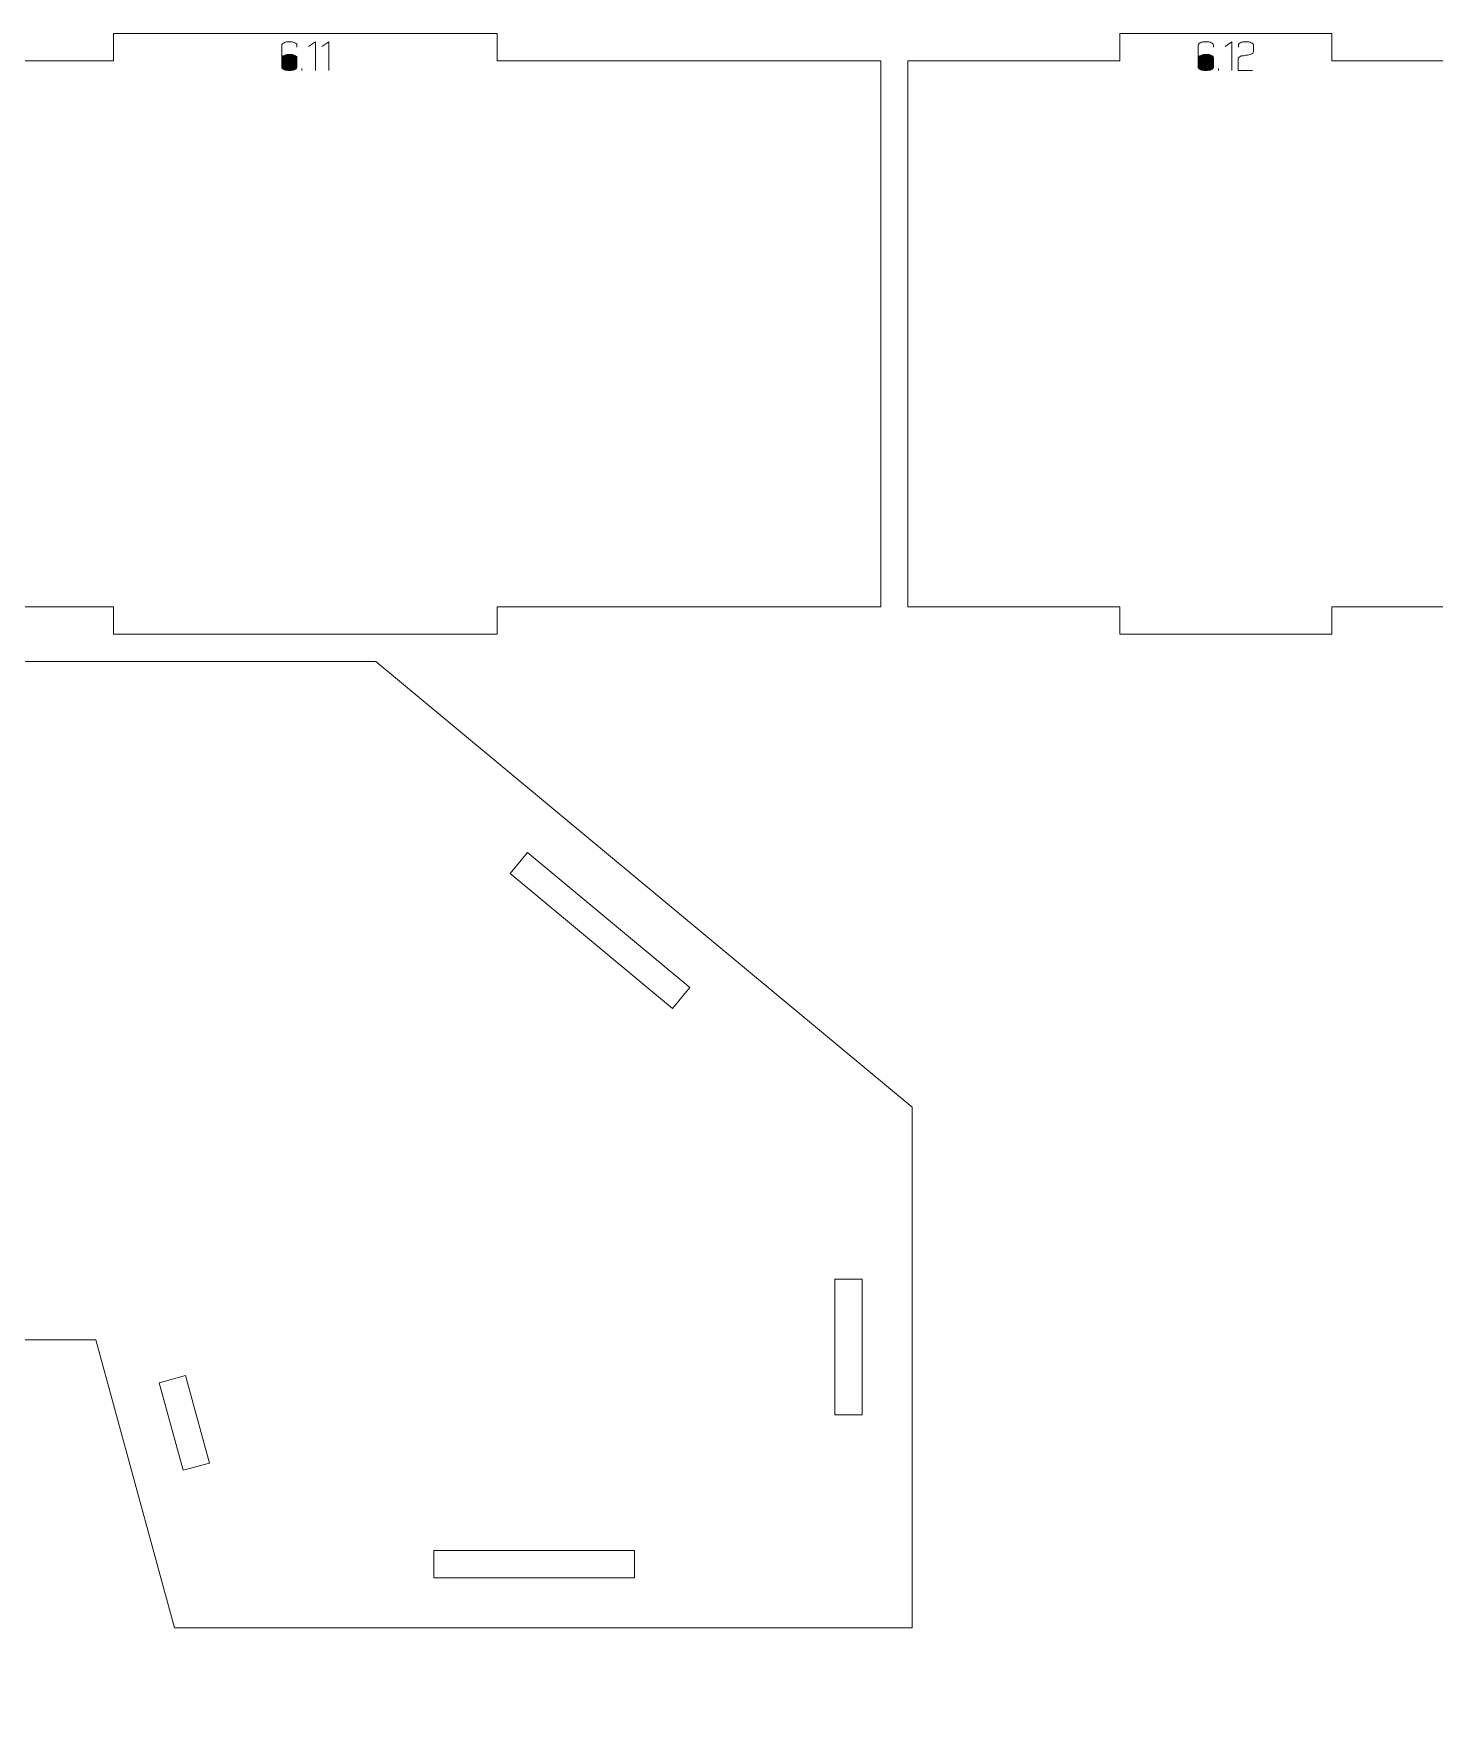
# Model space of a CAD drawing. Header units: centimetres. Extents: x -158 to 228, y -202 to 254.
# Drawn here: x 126.55 to 141.95, y 1.98 to 20.43 of the extents above; entities that cross this region are included whole.
import ezdxf

# ---------------------------------------------------------------- set-up
doc = ezdxf.new("R2010")
doc.units = ezdxf.units.CM
doc.header["$MEASUREMENT"] = 0
doc.layers.add('Capa 1', color=7, linetype='Continuous')

msp = doc.modelspace()

# ---------------------------------------------------------------- hatches: boundary and pattern name
at = {"layer": 'Capa 1', "true_color": 0x3e4095}
h = msp.add_hatch(color=175, dxfattribs=at)
edge = h.paths.add_edge_path()
edge.add_spline(control_points=[(129.36207, 20.02382), (129.33853, 20.02382), (129.31888, 20.02726), (129.30314, 20.03414), (129.28739, 20.04102), (129.27952, 20.04935), (129.27952, 20.05913), (129.27952, 20.05913), (129.27952, 20.16599), (129.27952, 20.16599), (129.27952, 20.16599), (129.27952, 20.30495), (129.27952, 20.30495), (129.27952, 20.31473), (129.28739, 20.32306), (129.30314, 20.32994), (129.31888, 20.33682), (129.33853, 20.34026), (129.36207, 20.34026), (129.38561, 20.34026), (129.40526, 20.33682), (129.421, 20.32994), (129.43675, 20.32306), (129.44462, 20.31473), (129.44462, 20.30495), (129.44462, 20.30495), (129.44462, 20.27927), (129.44462, 20.27927), (129.44462, 20.27927), (129.44462, 20.30495), (129.44462, 20.30495), (129.44462, 20.31473), (129.43675, 20.32306), (129.421, 20.32994), (129.40526, 20.33682), (129.38561, 20.34026), (129.36207, 20.34026), (129.33853, 20.34026), (129.31888, 20.33682), (129.30314, 20.32994), (129.28739, 20.32306), (129.27952, 20.31473), (129.27952, 20.30495), (129.27952, 20.30495), (129.27952, 20.16599), (129.27952, 20.16599), (129.27952, 20.17516), (129.28907, 20.18334), (129.30818, 20.19052), (129.32729, 20.19771), (129.34525, 20.2013), (129.36207, 20.2013), (129.38561, 20.2013), (129.40526, 20.19786), (129.421, 20.19098), (129.43675, 20.1841), (129.44462, 20.17577), (129.44462, 20.16599), (129.44462, 20.16599), (129.44462, 20.05913), (129.44462, 20.05913), (129.44462, 20.04935), (129.43675, 20.04102), (129.421, 20.03414), (129.40526, 20.02726), (129.38561, 20.02382), (129.36207, 20.02382)], knot_values=[0, 0, 0, 0, 0.04545455, 0.04545455, 0.04545455, 0.09090909, 0.09090909, 0.09090909, 0.13636364, 0.13636364, 0.13636364, 0.18181818, 0.18181818, 0.18181818, 0.22727273, 0.22727273, 0.22727273, 0.27272727, 0.27272727, 0.27272727, 0.31818182, 0.31818182, 0.31818182, 0.36363636, 0.36363636, 0.36363636, 0.40909091, 0.40909091, 0.40909091, 0.45454545, 0.45454545, 0.45454545, 0.5, 0.5, 0.5, 0.54545455, 0.54545455, 0.54545455, 0.59090909, 0.59090909, 0.59090909, 0.63636364, 0.63636364, 0.63636364, 0.68181818, 0.68181818, 0.68181818, 0.72727273, 0.72727273, 0.72727273, 0.77272727, 0.77272727, 0.77272727, 0.81818182, 0.81818182, 0.81818182, 0.86363636, 0.86363636, 0.86363636, 0.90909091, 0.90909091, 0.90909091, 0.95454545, 0.95454545, 0.95454545, 1, 1, 1, 1], degree=3, periodic=1)
h = msp.add_hatch(color=175, dxfattribs=at)
edge = h.paths.add_edge_path()
edge.add_spline(control_points=[(129.64916, 20.34072), (129.64916, 20.34072), (129.57303, 20.28798), (129.57303, 20.28798), (129.57303, 20.28798), (129.64916, 20.34072), (129.64916, 20.34072), (129.64916, 20.34072), (129.64916, 20.02382), (129.64916, 20.02382), (129.64916, 20.02382), (129.64916, 20.34072), (129.64916, 20.34072)], knot_values=[0, 0, 0, 0, 0.25, 0.25, 0.25, 0.5, 0.5, 0.5, 0.75, 0.75, 0.75, 1, 1, 1, 1], degree=3, periodic=1)
h = msp.add_hatch(color=175, dxfattribs=at)
edge = h.paths.add_edge_path()
edge.add_spline(control_points=[(129.79592, 20.34072), (129.79592, 20.34072), (129.71979, 20.28798), (129.71979, 20.28798), (129.71979, 20.28798), (129.79592, 20.34072), (129.79592, 20.34072), (129.79592, 20.34072), (129.79592, 20.02382), (129.79592, 20.02382), (129.79592, 20.02382), (129.79592, 20.34072), (129.79592, 20.34072)], knot_values=[0, 0, 0, 0, 0.25, 0.25, 0.25, 0.5, 0.5, 0.5, 0.75, 0.75, 0.75, 1, 1, 1, 1], degree=3, periodic=1)
h = msp.add_hatch(color=175, dxfattribs=at)
edge = h.paths.add_edge_path()
edge.add_spline(control_points=[(139.43731, 20.02382), (139.41377, 20.02382), (139.39412, 20.02726), (139.37838, 20.03414), (139.36263, 20.04102), (139.35476, 20.04935), (139.35476, 20.05913), (139.35476, 20.05913), (139.35476, 20.16599), (139.35476, 20.16599), (139.35476, 20.16599), (139.35476, 20.30495), (139.35476, 20.30495), (139.35476, 20.31473), (139.36263, 20.32306), (139.37838, 20.32994), (139.39412, 20.33682), (139.41377, 20.34026), (139.43731, 20.34026), (139.46085, 20.34026), (139.4805, 20.33682), (139.49624, 20.32994), (139.51199, 20.32306), (139.51986, 20.31473), (139.51986, 20.30495), (139.51986, 20.30495), (139.51986, 20.27927), (139.51986, 20.27927), (139.51986, 20.27927), (139.51986, 20.30495), (139.51986, 20.30495), (139.51986, 20.31473), (139.51199, 20.32306), (139.49624, 20.32994), (139.4805, 20.33682), (139.46085, 20.34026), (139.43731, 20.34026), (139.41377, 20.34026), (139.39412, 20.33682), (139.37838, 20.32994), (139.36263, 20.32306), (139.35476, 20.31473), (139.35476, 20.30495), (139.35476, 20.30495), (139.35476, 20.16599), (139.35476, 20.16599), (139.35476, 20.17516), (139.36431, 20.18334), (139.38342, 20.19052), (139.40253, 20.19771), (139.42049, 20.2013), (139.43731, 20.2013), (139.46085, 20.2013), (139.4805, 20.19786), (139.49624, 20.19098), (139.51199, 20.1841), (139.51986, 20.17577), (139.51986, 20.16599), (139.51986, 20.16599), (139.51986, 20.05913), (139.51986, 20.05913), (139.51986, 20.04935), (139.51199, 20.04102), (139.49624, 20.03414), (139.4805, 20.02726), (139.46085, 20.02382), (139.43731, 20.02382)], knot_values=[0, 0, 0, 0, 0.04545455, 0.04545455, 0.04545455, 0.09090909, 0.09090909, 0.09090909, 0.13636364, 0.13636364, 0.13636364, 0.18181818, 0.18181818, 0.18181818, 0.22727273, 0.22727273, 0.22727273, 0.27272727, 0.27272727, 0.27272727, 0.31818182, 0.31818182, 0.31818182, 0.36363636, 0.36363636, 0.36363636, 0.40909091, 0.40909091, 0.40909091, 0.45454545, 0.45454545, 0.45454545, 0.5, 0.5, 0.5, 0.54545455, 0.54545455, 0.54545455, 0.59090909, 0.59090909, 0.59090909, 0.63636364, 0.63636364, 0.63636364, 0.68181818, 0.68181818, 0.68181818, 0.72727273, 0.72727273, 0.72727273, 0.77272727, 0.77272727, 0.77272727, 0.81818182, 0.81818182, 0.81818182, 0.86363636, 0.86363636, 0.86363636, 0.90909091, 0.90909091, 0.90909091, 0.95454545, 0.95454545, 0.95454545, 1, 1, 1, 1], degree=3, periodic=1)
h = msp.add_hatch(color=175, dxfattribs=at)
edge = h.paths.add_edge_path()
edge.add_spline(control_points=[(139.7244, 20.34072), (139.7244, 20.34072), (139.64827, 20.28798), (139.64827, 20.28798), (139.64827, 20.28798), (139.7244, 20.34072), (139.7244, 20.34072), (139.7244, 20.34072), (139.7244, 20.02382), (139.7244, 20.02382), (139.7244, 20.02382), (139.7244, 20.34072), (139.7244, 20.34072)], knot_values=[0, 0, 0, 0, 0.25, 0.25, 0.25, 0.5, 0.5, 0.5, 0.75, 0.75, 0.75, 1, 1, 1, 1], degree=3, periodic=1)
h = msp.add_hatch(color=175, dxfattribs=at)
edge = h.paths.add_edge_path()
edge.add_spline(control_points=[(139.79457, 20.02382), (139.79457, 20.02382), (139.79457, 20.15636), (139.79457, 20.15636), (139.79549, 20.16828), (139.80634, 20.17745), (139.82713, 20.18387), (139.83569, 20.18449), (139.84387, 20.18548), (139.85167, 20.18686), (139.85946, 20.18823), (139.86734, 20.18968), (139.87529, 20.19121), (139.88996, 20.19366), (139.9012, 20.19565), (139.90899, 20.19717), (139.91679, 20.1987), (139.92436, 20.20069), (139.9317, 20.20314), (139.95065, 20.21017), (139.96013, 20.21919), (139.96013, 20.23019), (139.96013, 20.23019), (139.96013, 20.30495), (139.96013, 20.30495), (139.96013, 20.31473), (139.95226, 20.32306), (139.93651, 20.32994), (139.92077, 20.33682), (139.90112, 20.34026), (139.87758, 20.34026), (139.85404, 20.34026), (139.83439, 20.33682), (139.81865, 20.32994), (139.8029, 20.32306), (139.79503, 20.31473), (139.79503, 20.30495), (139.79503, 20.30495), (139.79503, 20.28248), (139.79503, 20.28248), (139.79503, 20.28248), (139.79503, 20.30495), (139.79503, 20.30495), (139.79503, 20.31473), (139.8029, 20.32306), (139.81865, 20.32994), (139.83439, 20.33682), (139.85404, 20.34026), (139.87758, 20.34026), (139.90112, 20.34026), (139.92077, 20.33682), (139.93651, 20.32994), (139.95226, 20.32306), (139.96013, 20.31473), (139.96013, 20.30495), (139.96013, 20.30495), (139.96013, 20.23019), (139.96013, 20.23019), (139.96013, 20.21919), (139.95065, 20.21017), (139.9317, 20.20314), (139.92436, 20.20069), (139.91679, 20.1987), (139.90899, 20.19717), (139.9012, 20.19565), (139.88996, 20.19366), (139.87529, 20.19121), (139.86734, 20.18968), (139.85946, 20.18823), (139.85167, 20.18686), (139.84387, 20.18548), (139.83569, 20.18449), (139.82713, 20.18387), (139.80634, 20.17745), (139.79549, 20.16828), (139.79457, 20.15636), (139.79457, 20.15636), (139.79457, 20.02382), (139.79457, 20.02382), (139.79457, 20.02382), (139.95142, 20.02382), (139.95142, 20.02382), (139.95142, 20.02382), (139.79457, 20.02382), (139.79457, 20.02382)], knot_values=[0, 0, 0, 0, 0.03571429, 0.03571429, 0.03571429, 0.07142857, 0.07142857, 0.07142857, 0.10714286, 0.10714286, 0.10714286, 0.14285714, 0.14285714, 0.14285714, 0.17857143, 0.17857143, 0.17857143, 0.21428571, 0.21428571, 0.21428571, 0.25, 0.25, 0.25, 0.28571429, 0.28571429, 0.28571429, 0.32142857, 0.32142857, 0.32142857, 0.35714286, 0.35714286, 0.35714286, 0.39285714, 0.39285714, 0.39285714, 0.42857143, 0.42857143, 0.42857143, 0.46428571, 0.46428571, 0.46428571, 0.5, 0.5, 0.5, 0.53571429, 0.53571429, 0.53571429, 0.57142857, 0.57142857, 0.57142857, 0.60714286, 0.60714286, 0.60714286, 0.64285714, 0.64285714, 0.64285714, 0.67857143, 0.67857143, 0.67857143, 0.71428571, 0.71428571, 0.71428571, 0.75, 0.75, 0.75, 0.78571429, 0.78571429, 0.78571429, 0.82142857, 0.82142857, 0.82142857, 0.85714286, 0.85714286, 0.85714286, 0.89285714, 0.89285714, 0.89285714, 0.92857143, 0.92857143, 0.92857143, 0.96428571, 0.96428571, 0.96428571, 1, 1, 1, 1], degree=3, periodic=1)
h = msp.add_hatch(color=175, dxfattribs=at)
edge = h.paths.add_edge_path()
edge.add_spline(control_points=[(129.27952, 20.05913), (129.27952, 20.04935), (129.28739, 20.04102), (129.30314, 20.03414), (129.31888, 20.02726), (129.33853, 20.02382), (129.36207, 20.02382), (129.38561, 20.02382), (129.40526, 20.02726), (129.421, 20.03414), (129.43675, 20.04102), (129.44462, 20.04935), (129.44462, 20.05913), (129.44462, 20.05913), (129.44462, 20.16599), (129.44462, 20.16599), (129.44462, 20.17577), (129.43675, 20.1841), (129.421, 20.19098), (129.40526, 20.19786), (129.38561, 20.2013), (129.36207, 20.2013), (129.34525, 20.2013), (129.32729, 20.19771), (129.30818, 20.19052), (129.28907, 20.18334), (129.27952, 20.17516), (129.27952, 20.16599), (129.27952, 20.16599), (129.27952, 20.05913), (129.27952, 20.05913)], knot_values=[0, 0, 0, 0, 0.1, 0.1, 0.1, 0.2, 0.2, 0.2, 0.3, 0.3, 0.3, 0.4, 0.4, 0.4, 0.5, 0.5, 0.5, 0.6, 0.6, 0.6, 0.7, 0.7, 0.7, 0.8, 0.8, 0.8, 0.9, 0.9, 0.9, 1, 1, 1, 1], degree=3, periodic=1)
h = msp.add_hatch(color=175, dxfattribs=at)
edge = h.paths.add_edge_path()
edge.add_spline(control_points=[(139.35476, 20.05913), (139.35476, 20.04935), (139.36263, 20.04102), (139.37838, 20.03414), (139.39412, 20.02726), (139.41377, 20.02382), (139.43731, 20.02382), (139.46085, 20.02382), (139.4805, 20.02726), (139.49624, 20.03414), (139.51199, 20.04102), (139.51986, 20.04935), (139.51986, 20.05913), (139.51986, 20.05913), (139.51986, 20.16599), (139.51986, 20.16599), (139.51986, 20.17577), (139.51199, 20.1841), (139.49624, 20.19098), (139.4805, 20.19786), (139.46085, 20.2013), (139.43731, 20.2013), (139.42049, 20.2013), (139.40253, 20.19771), (139.38342, 20.19052), (139.36431, 20.18334), (139.35476, 20.17516), (139.35476, 20.16599), (139.35476, 20.16599), (139.35476, 20.05913), (139.35476, 20.05913)], knot_values=[0, 0, 0, 0, 0.1, 0.1, 0.1, 0.2, 0.2, 0.2, 0.3, 0.3, 0.3, 0.4, 0.4, 0.4, 0.5, 0.5, 0.5, 0.6, 0.6, 0.6, 0.7, 0.7, 0.7, 0.8, 0.8, 0.8, 0.9, 0.9, 0.9, 1, 1, 1, 1], degree=3, periodic=1)
h = msp.add_hatch(color=175, dxfattribs=at)
edge = h.paths.add_edge_path()
edge.add_spline(control_points=[(129.49965, 20.02382), (129.49965, 20.02382), (129.49965, 20.04629), (129.49965, 20.04629), (129.49965, 20.04629), (129.49965, 20.02382), (129.49965, 20.02382)], knot_values=[0, 0, 0, 0, 0.5, 0.5, 0.5, 1, 1, 1, 1], degree=3, periodic=1)
h = msp.add_hatch(color=175, dxfattribs=at)
edge = h.paths.add_edge_path()
edge.add_spline(control_points=[(139.57489, 20.02382), (139.57489, 20.02382), (139.57489, 20.04629), (139.57489, 20.04629), (139.57489, 20.04629), (139.57489, 20.02382), (139.57489, 20.02382)], knot_values=[0, 0, 0, 0, 0.5, 0.5, 0.5, 1, 1, 1, 1], degree=3, periodic=1)

# ---------------------------------------------------------------- linework, layer by layer
at = {"layer": 'Capa 1', "color": 240, "lineweight": 20}
for points in [[(123.21238, 20.13022), (123.21238, 20.13022), (123.21238, 14.13022), (123.21238, 14.13022), (123.21238, 14.13022), (127.42928, 14.13022), (127.42928, 14.13022), (127.42928, 14.13022), (127.42928, 13.83022), (127.42928, 13.83022), (127.42928, 13.83022), (131.64617, 13.83022), (131.64617, 13.83022), (131.64617, 13.83022), (131.64617, 14.13022), (131.64617, 14.13022), (131.64617, 14.13022), (135.86306, 14.13022), (135.86306, 14.13022), (135.86306, 14.13022), (135.86306, 20.13022), (135.86306, 20.13022), (135.86306, 20.13022), (131.64617, 20.13022), (131.64617, 20.13022), (131.64617, 20.13022), (131.64617, 20.43022), (131.64617, 20.43022), (131.64617, 20.43022), (127.42928, 20.43022), (127.42928, 20.43022), (127.42928, 20.43022), (127.42928, 20.13022), (127.42928, 20.13022), (127.42928, 20.13022), (123.21238, 20.13022), (123.21238, 20.13022)], [(136.16306, 20.13022), (136.16306, 20.13022), (136.16306, 14.13022), (136.16306, 14.13022), (136.16306, 14.13022), (138.49265, 14.13022), (138.49265, 14.13022), (138.49265, 14.13022), (138.49265, 13.83022), (138.49265, 13.83022), (138.49265, 13.83022), (140.82223, 13.83022), (140.82223, 13.83022), (140.82223, 13.83022), (140.82223, 14.13022), (140.82223, 14.13022), (140.82223, 14.13022), (143.15182, 14.13022), (143.15182, 14.13022), (143.15182, 14.13022), (143.15182, 20.13022), (143.15182, 20.13022), (143.15182, 20.13022), (140.82223, 20.13022), (140.82223, 20.13022), (140.82223, 20.13022), (140.82223, 20.43022), (140.82223, 20.43022), (140.82223, 20.43022), (138.49265, 20.43022), (138.49265, 20.43022), (138.49265, 20.43022), (138.49265, 20.13022), (138.49265, 20.13022), (138.49265, 20.13022), (136.16306, 20.13022), (136.16306, 20.13022)]]:
    msp.add_open_spline(points, degree=3, knots=[0, 0, 0, 0, 0.08333333, 0.08333333, 0.08333333, 0.16666667, 0.16666667, 0.16666667, 0.25, 0.25, 0.25, 0.33333333, 0.33333333, 0.33333333, 0.41666667, 0.41666667, 0.41666667, 0.5, 0.5, 0.5, 0.58333333, 0.58333333, 0.58333333, 0.66666667, 0.66666667, 0.66666667, 0.75, 0.75, 0.75, 0.83333333, 0.83333333, 0.83333333, 0.91666667, 0.91666667, 0.91666667, 1, 1, 1, 1], dxfattribs=at)
at = {"layer": 'Capa 1', "color": 114, "lineweight": 9}
for points, knots in [([(129.36207, 20.02382), (129.33853, 20.02382), (129.31888, 20.02726), (129.30314, 20.03414), (129.28739, 20.04102), (129.27952, 20.04935), (129.27952, 20.05913), (129.27952, 20.05913), (129.27952, 20.16599), (129.27952, 20.16599), (129.27952, 20.16599), (129.27952, 20.30495), (129.27952, 20.30495), (129.27952, 20.31473), (129.28739, 20.32306), (129.30314, 20.32994), (129.31888, 20.33682), (129.33853, 20.34026), (129.36207, 20.34026), (129.38561, 20.34026), (129.40526, 20.33682), (129.421, 20.32994), (129.43675, 20.32306), (129.44462, 20.31473), (129.44462, 20.30495), (129.44462, 20.30495), (129.44462, 20.27927), (129.44462, 20.27927), (129.44462, 20.27927), (129.44462, 20.30495), (129.44462, 20.30495), (129.44462, 20.31473), (129.43675, 20.32306), (129.421, 20.32994), (129.40526, 20.33682), (129.38561, 20.34026), (129.36207, 20.34026), (129.33853, 20.34026), (129.31888, 20.33682), (129.30314, 20.32994), (129.28739, 20.32306), (129.27952, 20.31473), (129.27952, 20.30495), (129.27952, 20.30495), (129.27952, 20.16599), (129.27952, 20.16599), (129.27952, 20.17516), (129.28907, 20.18334), (129.30818, 20.19052), (129.32729, 20.19771), (129.34525, 20.2013), (129.36207, 20.2013), (129.38561, 20.2013), (129.40526, 20.19786), (129.421, 20.19098), (129.43675, 20.1841), (129.44462, 20.17577), (129.44462, 20.16599), (129.44462, 20.16599), (129.44462, 20.05913), (129.44462, 20.05913), (129.44462, 20.04935), (129.43675, 20.04102), (129.421, 20.03414), (129.40526, 20.02726), (129.38561, 20.02382), (129.36207, 20.02382)], [0, 0, 0, 0, 0.04545455, 0.04545455, 0.04545455, 0.09090909, 0.09090909, 0.09090909, 0.13636364, 0.13636364, 0.13636364, 0.18181818, 0.18181818, 0.18181818, 0.22727273, 0.22727273, 0.22727273, 0.27272727, 0.27272727, 0.27272727, 0.31818182, 0.31818182, 0.31818182, 0.36363636, 0.36363636, 0.36363636, 0.40909091, 0.40909091, 0.40909091, 0.45454545, 0.45454545, 0.45454545, 0.5, 0.5, 0.5, 0.54545455, 0.54545455, 0.54545455, 0.59090909, 0.59090909, 0.59090909, 0.63636364, 0.63636364, 0.63636364, 0.68181818, 0.68181818, 0.68181818, 0.72727273, 0.72727273, 0.72727273, 0.77272727, 0.77272727, 0.77272727, 0.81818182, 0.81818182, 0.81818182, 0.86363636, 0.86363636, 0.86363636, 0.90909091, 0.90909091, 0.90909091, 0.95454545, 0.95454545, 0.95454545, 1, 1, 1, 1]), ([(129.64916, 20.34072), (129.64916, 20.34072), (129.57303, 20.28798), (129.57303, 20.28798), (129.57303, 20.28798), (129.64916, 20.34072), (129.64916, 20.34072), (129.64916, 20.34072), (129.64916, 20.02382), (129.64916, 20.02382), (129.64916, 20.02382), (129.64916, 20.34072), (129.64916, 20.34072)], [0, 0, 0, 0, 0.25, 0.25, 0.25, 0.5, 0.5, 0.5, 0.75, 0.75, 0.75, 1, 1, 1, 1]), ([(129.79592, 20.34072), (129.79592, 20.34072), (129.71979, 20.28798), (129.71979, 20.28798), (129.71979, 20.28798), (129.79592, 20.34072), (129.79592, 20.34072), (129.79592, 20.34072), (129.79592, 20.02382), (129.79592, 20.02382), (129.79592, 20.02382), (129.79592, 20.34072), (129.79592, 20.34072)], [0, 0, 0, 0, 0.25, 0.25, 0.25, 0.5, 0.5, 0.5, 0.75, 0.75, 0.75, 1, 1, 1, 1]), ([(139.43731, 20.02382), (139.41377, 20.02382), (139.39412, 20.02726), (139.37838, 20.03414), (139.36263, 20.04102), (139.35476, 20.04935), (139.35476, 20.05913), (139.35476, 20.05913), (139.35476, 20.16599), (139.35476, 20.16599), (139.35476, 20.16599), (139.35476, 20.30495), (139.35476, 20.30495), (139.35476, 20.31473), (139.36263, 20.32306), (139.37838, 20.32994), (139.39412, 20.33682), (139.41377, 20.34026), (139.43731, 20.34026), (139.46085, 20.34026), (139.4805, 20.33682), (139.49624, 20.32994), (139.51199, 20.32306), (139.51986, 20.31473), (139.51986, 20.30495), (139.51986, 20.30495), (139.51986, 20.27927), (139.51986, 20.27927), (139.51986, 20.27927), (139.51986, 20.30495), (139.51986, 20.30495), (139.51986, 20.31473), (139.51199, 20.32306), (139.49624, 20.32994), (139.4805, 20.33682), (139.46085, 20.34026), (139.43731, 20.34026), (139.41377, 20.34026), (139.39412, 20.33682), (139.37838, 20.32994), (139.36263, 20.32306), (139.35476, 20.31473), (139.35476, 20.30495), (139.35476, 20.30495), (139.35476, 20.16599), (139.35476, 20.16599), (139.35476, 20.17516), (139.36431, 20.18334), (139.38342, 20.19052), (139.40253, 20.19771), (139.42049, 20.2013), (139.43731, 20.2013), (139.46085, 20.2013), (139.4805, 20.19786), (139.49624, 20.19098), (139.51199, 20.1841), (139.51986, 20.17577), (139.51986, 20.16599), (139.51986, 20.16599), (139.51986, 20.05913), (139.51986, 20.05913), (139.51986, 20.04935), (139.51199, 20.04102), (139.49624, 20.03414), (139.4805, 20.02726), (139.46085, 20.02382), (139.43731, 20.02382)], [0, 0, 0, 0, 0.04545455, 0.04545455, 0.04545455, 0.09090909, 0.09090909, 0.09090909, 0.13636364, 0.13636364, 0.13636364, 0.18181818, 0.18181818, 0.18181818, 0.22727273, 0.22727273, 0.22727273, 0.27272727, 0.27272727, 0.27272727, 0.31818182, 0.31818182, 0.31818182, 0.36363636, 0.36363636, 0.36363636, 0.40909091, 0.40909091, 0.40909091, 0.45454545, 0.45454545, 0.45454545, 0.5, 0.5, 0.5, 0.54545455, 0.54545455, 0.54545455, 0.59090909, 0.59090909, 0.59090909, 0.63636364, 0.63636364, 0.63636364, 0.68181818, 0.68181818, 0.68181818, 0.72727273, 0.72727273, 0.72727273, 0.77272727, 0.77272727, 0.77272727, 0.81818182, 0.81818182, 0.81818182, 0.86363636, 0.86363636, 0.86363636, 0.90909091, 0.90909091, 0.90909091, 0.95454545, 0.95454545, 0.95454545, 1, 1, 1, 1]), ([(139.7244, 20.34072), (139.7244, 20.34072), (139.64827, 20.28798), (139.64827, 20.28798), (139.64827, 20.28798), (139.7244, 20.34072), (139.7244, 20.34072), (139.7244, 20.34072), (139.7244, 20.02382), (139.7244, 20.02382), (139.7244, 20.02382), (139.7244, 20.34072), (139.7244, 20.34072)], [0, 0, 0, 0, 0.25, 0.25, 0.25, 0.5, 0.5, 0.5, 0.75, 0.75, 0.75, 1, 1, 1, 1]), ([(139.79457, 20.02382), (139.79457, 20.02382), (139.79457, 20.15636), (139.79457, 20.15636), (139.79549, 20.16828), (139.80634, 20.17745), (139.82713, 20.18387), (139.83569, 20.18449), (139.84387, 20.18548), (139.85167, 20.18686), (139.85946, 20.18823), (139.86734, 20.18968), (139.87529, 20.19121), (139.88996, 20.19366), (139.9012, 20.19565), (139.90899, 20.19717), (139.91679, 20.1987), (139.92436, 20.20069), (139.9317, 20.20314), (139.95065, 20.21017), (139.96013, 20.21919), (139.96013, 20.23019), (139.96013, 20.23019), (139.96013, 20.30495), (139.96013, 20.30495), (139.96013, 20.31473), (139.95226, 20.32306), (139.93651, 20.32994), (139.92077, 20.33682), (139.90112, 20.34026), (139.87758, 20.34026), (139.85404, 20.34026), (139.83439, 20.33682), (139.81865, 20.32994), (139.8029, 20.32306), (139.79503, 20.31473), (139.79503, 20.30495), (139.79503, 20.30495), (139.79503, 20.28248), (139.79503, 20.28248), (139.79503, 20.28248), (139.79503, 20.30495), (139.79503, 20.30495), (139.79503, 20.31473), (139.8029, 20.32306), (139.81865, 20.32994), (139.83439, 20.33682), (139.85404, 20.34026), (139.87758, 20.34026), (139.90112, 20.34026), (139.92077, 20.33682), (139.93651, 20.32994), (139.95226, 20.32306), (139.96013, 20.31473), (139.96013, 20.30495), (139.96013, 20.30495), (139.96013, 20.23019), (139.96013, 20.23019), (139.96013, 20.21919), (139.95065, 20.21017), (139.9317, 20.20314), (139.92436, 20.20069), (139.91679, 20.1987), (139.90899, 20.19717), (139.9012, 20.19565), (139.88996, 20.19366), (139.87529, 20.19121), (139.86734, 20.18968), (139.85946, 20.18823), (139.85167, 20.18686), (139.84387, 20.18548), (139.83569, 20.18449), (139.82713, 20.18387), (139.80634, 20.17745), (139.79549, 20.16828), (139.79457, 20.15636), (139.79457, 20.15636), (139.79457, 20.02382), (139.79457, 20.02382), (139.79457, 20.02382), (139.95142, 20.02382), (139.95142, 20.02382), (139.95142, 20.02382), (139.79457, 20.02382), (139.79457, 20.02382)], [0, 0, 0, 0, 0.03571429, 0.03571429, 0.03571429, 0.07142857, 0.07142857, 0.07142857, 0.10714286, 0.10714286, 0.10714286, 0.14285714, 0.14285714, 0.14285714, 0.17857143, 0.17857143, 0.17857143, 0.21428571, 0.21428571, 0.21428571, 0.25, 0.25, 0.25, 0.28571429, 0.28571429, 0.28571429, 0.32142857, 0.32142857, 0.32142857, 0.35714286, 0.35714286, 0.35714286, 0.39285714, 0.39285714, 0.39285714, 0.42857143, 0.42857143, 0.42857143, 0.46428571, 0.46428571, 0.46428571, 0.5, 0.5, 0.5, 0.53571429, 0.53571429, 0.53571429, 0.57142857, 0.57142857, 0.57142857, 0.60714286, 0.60714286, 0.60714286, 0.64285714, 0.64285714, 0.64285714, 0.67857143, 0.67857143, 0.67857143, 0.71428571, 0.71428571, 0.71428571, 0.75, 0.75, 0.75, 0.78571429, 0.78571429, 0.78571429, 0.82142857, 0.82142857, 0.82142857, 0.85714286, 0.85714286, 0.85714286, 0.89285714, 0.89285714, 0.89285714, 0.92857143, 0.92857143, 0.92857143, 0.96428571, 0.96428571, 0.96428571, 1, 1, 1, 1]), ([(129.27952, 20.05913), (129.27952, 20.04935), (129.28739, 20.04102), (129.30314, 20.03414), (129.31888, 20.02726), (129.33853, 20.02382), (129.36207, 20.02382), (129.38561, 20.02382), (129.40526, 20.02726), (129.421, 20.03414), (129.43675, 20.04102), (129.44462, 20.04935), (129.44462, 20.05913), (129.44462, 20.05913), (129.44462, 20.16599), (129.44462, 20.16599), (129.44462, 20.17577), (129.43675, 20.1841), (129.421, 20.19098), (129.40526, 20.19786), (129.38561, 20.2013), (129.36207, 20.2013), (129.34525, 20.2013), (129.32729, 20.19771), (129.30818, 20.19052), (129.28907, 20.18334), (129.27952, 20.17516), (129.27952, 20.16599), (129.27952, 20.16599), (129.27952, 20.05913), (129.27952, 20.05913)], [0, 0, 0, 0, 0.1, 0.1, 0.1, 0.2, 0.2, 0.2, 0.3, 0.3, 0.3, 0.4, 0.4, 0.4, 0.5, 0.5, 0.5, 0.6, 0.6, 0.6, 0.7, 0.7, 0.7, 0.8, 0.8, 0.8, 0.9, 0.9, 0.9, 1, 1, 1, 1]), ([(139.35476, 20.05913), (139.35476, 20.04935), (139.36263, 20.04102), (139.37838, 20.03414), (139.39412, 20.02726), (139.41377, 20.02382), (139.43731, 20.02382), (139.46085, 20.02382), (139.4805, 20.02726), (139.49624, 20.03414), (139.51199, 20.04102), (139.51986, 20.04935), (139.51986, 20.05913), (139.51986, 20.05913), (139.51986, 20.16599), (139.51986, 20.16599), (139.51986, 20.17577), (139.51199, 20.1841), (139.49624, 20.19098), (139.4805, 20.19786), (139.46085, 20.2013), (139.43731, 20.2013), (139.42049, 20.2013), (139.40253, 20.19771), (139.38342, 20.19052), (139.36431, 20.18334), (139.35476, 20.17516), (139.35476, 20.16599), (139.35476, 20.16599), (139.35476, 20.05913), (139.35476, 20.05913)], [0, 0, 0, 0, 0.1, 0.1, 0.1, 0.2, 0.2, 0.2, 0.3, 0.3, 0.3, 0.4, 0.4, 0.4, 0.5, 0.5, 0.5, 0.6, 0.6, 0.6, 0.7, 0.7, 0.7, 0.8, 0.8, 0.8, 0.9, 0.9, 0.9, 1, 1, 1, 1]), ([(129.49965, 20.02382), (129.49965, 20.02382), (129.49965, 20.04629), (129.49965, 20.04629), (129.49965, 20.04629), (129.49965, 20.02382), (129.49965, 20.02382)], [0, 0, 0, 0, 0.5, 0.5, 0.5, 1, 1, 1, 1]), ([(139.57489, 20.02382), (139.57489, 20.02382), (139.57489, 20.04629), (139.57489, 20.04629), (139.57489, 20.04629), (139.57489, 20.02382), (139.57489, 20.02382)], [0, 0, 0, 0, 0.5, 0.5, 0.5, 1, 1, 1, 1])]:
    msp.add_open_spline(points, degree=3, knots=knots, dxfattribs=at)
at = {"layer": 'Capa 1', "color": 240, "lineweight": 9}
for points, knots in [([(136.55397, -11.7008), (136.55397, -11.7008), (131.13494, -16.16608), (131.13494, -16.16608), (131.13494, -16.16608), (116.52522, -16.16608), (116.52522, -16.16608), (116.52522, -16.16608), (111.14954, -11.7008), (111.14954, -11.7008), (111.14954, -11.7008), (111.14954, 8.58807), (111.14954, 8.58807), (111.14954, 8.58807), (117.04545, 13.53022), (117.04545, 13.53022), (117.04545, 13.53022), (130.31125, 13.53022), (130.31125, 13.53022), (130.31125, 13.53022), (136.20715, 8.63142), (136.20715, 8.63142), (136.20715, 8.63142), (136.20715, 2.90892), (136.20715, 2.90892), (136.20715, 2.90892), (128.10028, 2.90892), (128.10028, 2.90892), (128.10028, 2.90892), (127.23323, 6.07363), (127.23323, 6.07363), (127.23323, 6.07363), (121.20727, 6.07363), (121.20727, 6.07363), (121.20727, 6.07363), (120.08011, 5.20659), (120.08011, 5.20659), (120.08011, 5.20659), (120.08011, 1.13147), (120.08011, 1.13147), (120.08011, 1.13147), (131.48176, 1.13147), (131.48176, 1.13147), (131.48176, 1.13147), (136.46727, -2.72688), (136.46727, -2.72688), (136.46727, -2.72688), (136.55397, -11.7008), (136.55397, -11.7008)], [0, 0, 0, 0, 0.0625, 0.0625, 0.0625, 0.125, 0.125, 0.125, 0.1875, 0.1875, 0.1875, 0.25, 0.25, 0.25, 0.3125, 0.3125, 0.3125, 0.375, 0.375, 0.375, 0.4375, 0.4375, 0.4375, 0.5, 0.5, 0.5, 0.5625, 0.5625, 0.5625, 0.625, 0.625, 0.625, 0.6875, 0.6875, 0.6875, 0.75, 0.75, 0.75, 0.8125, 0.8125, 0.8125, 0.875, 0.875, 0.875, 0.9375, 0.9375, 0.9375, 1, 1, 1, 1]), ([(131.78936, 11.19887), (131.78936, 11.19887), (133.57399, 9.71606), (133.57399, 9.71606), (133.57399, 9.71606), (133.76571, 9.9468), (133.76571, 9.9468), (133.76571, 9.9468), (131.98108, 11.42962), (131.98108, 11.42962), (131.98108, 11.42962), (131.78936, 11.19887), (131.78936, 11.19887)], [0, 0, 0, 0, 0.25, 0.25, 0.25, 0.5, 0.5, 0.5, 0.75, 0.75, 0.75, 1, 1, 1, 1]), ([(135.35862, 6.74131), (135.35862, 6.74131), (135.35862, 5.24938), (135.35862, 5.24938), (135.35862, 5.24938), (135.65862, 5.24938), (135.65862, 5.24938), (135.65862, 5.24938), (135.65862, 6.74131), (135.65862, 6.74131), (135.65862, 6.74131), (135.35862, 6.74131), (135.35862, 6.74131)], [0, 0, 0, 0, 0.25, 0.25, 0.25, 0.5, 0.5, 0.5, 0.75, 0.75, 0.75, 1, 1, 1, 1]), ([(128.48407, 4.71934), (128.48407, 4.71934), (128.22054, 5.68122), (128.22054, 5.68122), (128.22054, 5.68122), (127.9312, 5.60195), (127.9312, 5.60195), (127.9312, 5.60195), (128.19473, 4.64006), (128.19473, 4.64006), (128.19473, 4.64006), (128.48407, 4.71934), (128.48407, 4.71934)], [0, 0, 0, 0, 0.25, 0.25, 0.25, 0.5, 0.5, 0.5, 0.75, 0.75, 0.75, 1, 1, 1, 1]), ([(133.15495, 3.75745), (133.15495, 3.75745), (130.95127, 3.75745), (130.95127, 3.75745), (130.95127, 3.75745), (130.95127, 3.45745), (130.95127, 3.45745), (130.95127, 3.45745), (133.15495, 3.45745), (133.15495, 3.45745), (133.15495, 3.45745), (133.15495, 3.75745), (133.15495, 3.75745)], [0, 0, 0, 0, 0.25, 0.25, 0.25, 0.5, 0.5, 0.5, 0.75, 0.75, 0.75, 1, 1, 1, 1])]:
    msp.add_open_spline(points, degree=3, knots=knots, dxfattribs=at)

doc.saveas('drawing.dxf')
